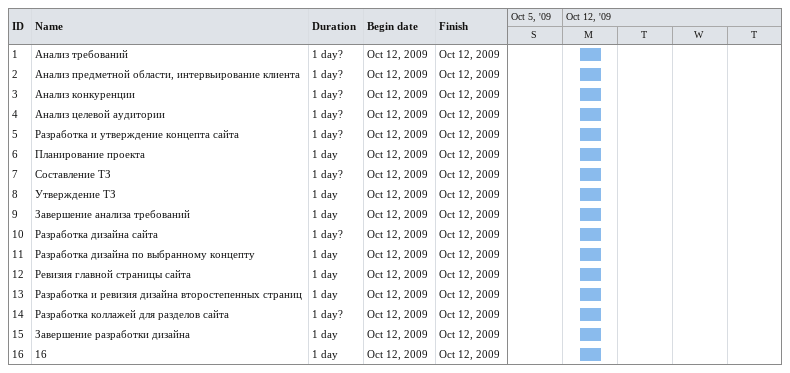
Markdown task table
| ID | Task | Duration | Start | Finish |
|---|---|---|---|---|
| 1 | Анализ требований | 1d? | 2009-10-12 | 2009-10-12 |
| 2 | Анализ предметной области, интервьирование клиента | 1d? | 2009-10-12 | 2009-10-12 |
| 3 | Анализ конкуренции | 1d? | 2009-10-12 | 2009-10-12 |
| 4 | Анализ целевой аудитории | 1d? | 2009-10-12 | 2009-10-12 |
| 5 | Разработка и утверждение концепта сайта | 1d? | 2009-10-12 | 2009-10-12 |
| 6 | Планирование проекта | 1d | 2009-10-12 | 2009-10-12 |
| 7 | Составление ТЗ | 1d? | 2009-10-12 | 2009-10-12 |
| 8 | Утверждение ТЗ | 1d | 2009-10-12 | 2009-10-12 |
| 9 | Завершение анализа требований | 1d | 2009-10-12 | 2009-10-12 |
| 10 | Разработка дизайна сайта | 1d? | 2009-10-12 | 2009-10-12 |
| 11 | Разработка дизайна по выбранному концепту | 1d | 2009-10-12 | 2009-10-12 |
| 12 | Ревизия главной страницы сайта | 1d | 2009-10-12 | 2009-10-12 |
| 13 | Разработка и ревизия дизайна второстепенных страниц | 1d | 2009-10-12 | 2009-10-12 |
| 14 | Разработка коллажей для разделов сайта | 1d? | 2009-10-12 | 2009-10-12 |
| 15 | Завершение разработки дизайна | 1d | 2009-10-12 | 2009-10-12 |
| 16 | 16 | 1d | 2009-10-12 | 2009-10-12 |
